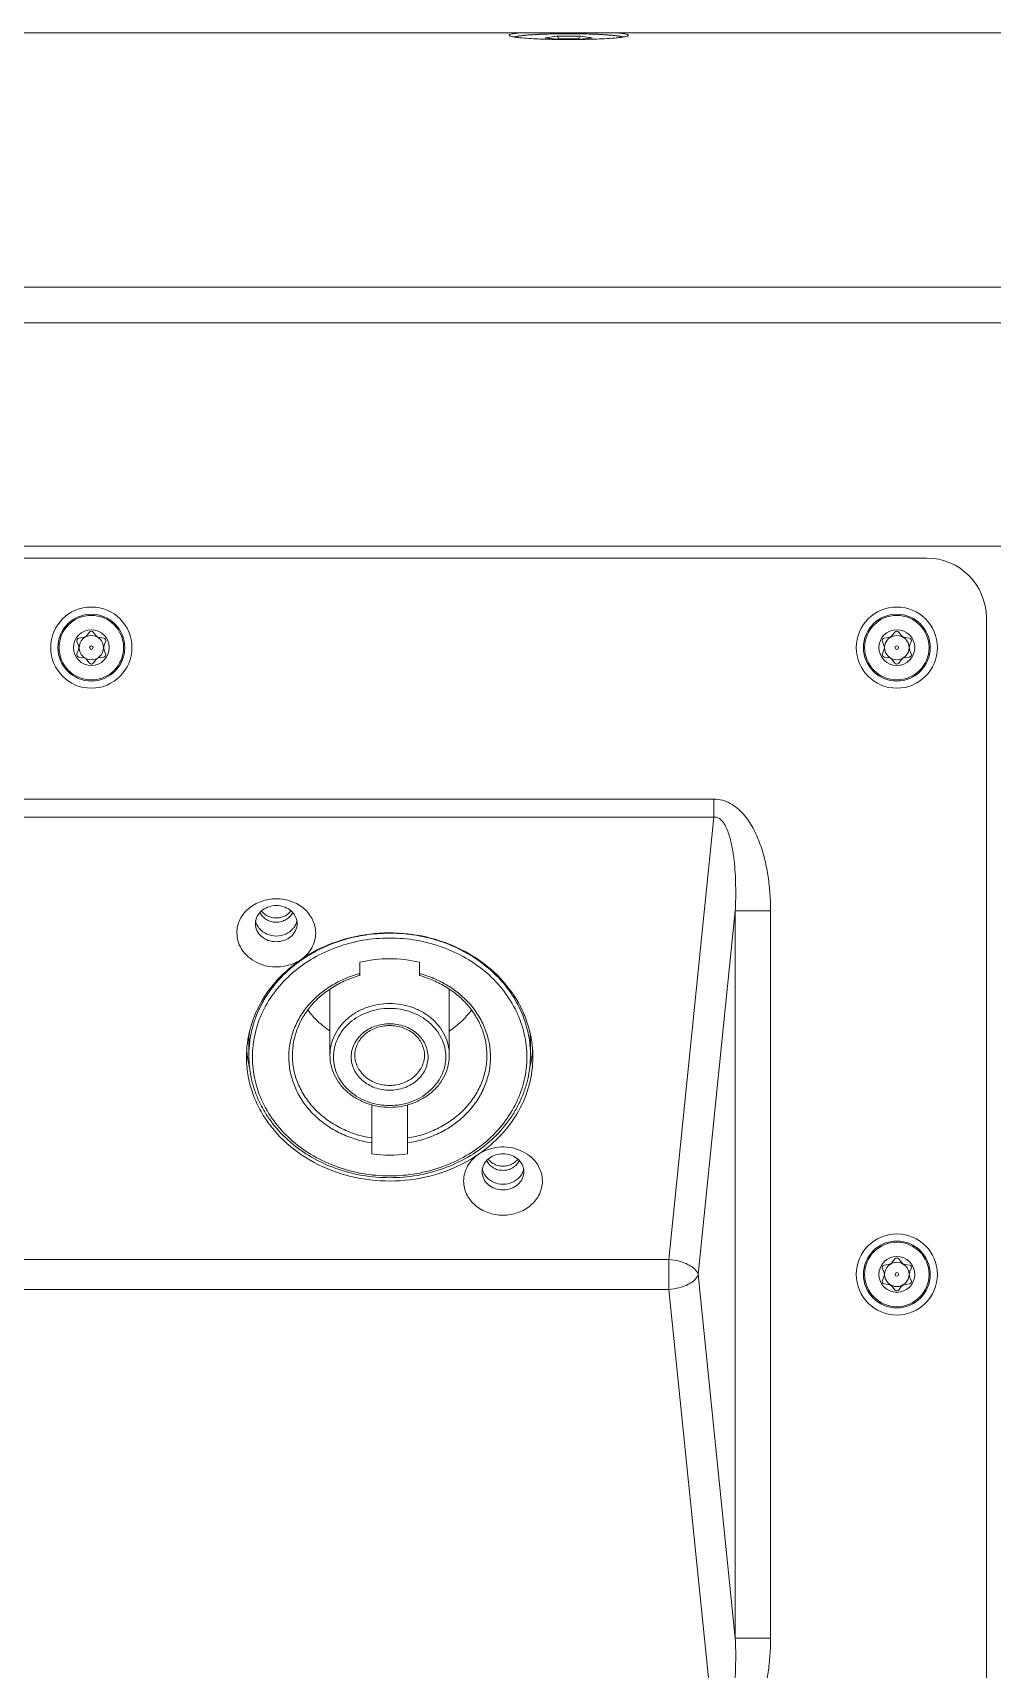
# Model space of a CAD drawing. Header units: millimetres. Extents: x 0 to 2524, y 0 to 1785.
# Drawn here: x 1980.3 to 2060.7, y 1277.9 to 1415 of the extents above; entities that cross this region are included whole.
import ezdxf

# ---------------------------------------------------------------- set-up
doc = ezdxf.new("R2010")
doc.units = ezdxf.units.MM
doc.header["$LTSCALE"] = 0.1
doc.layers.get('0').update_dxf_attribs({"lineweight": 13})

msp = doc.modelspace()

# ---------------------------------------------------------------- linework, layer by layer
for p, q in [((2305.47, 1414.97), (1664.87, 1414.97)), ((2023.21, 1414.55), (2024.19, 1414.67)), ((2023.24, 1414.55), (2023.21, 1414.55)), ((2024.19, 1414.43), (2023.21, 1414.55)), ((2024.2, 1414.43), (2023.24, 1414.55)), ((2024.19, 1414.67), (2026.15, 1414.67)), ((2027.1, 1414.55), (2026.14, 1414.43)), ((2026.15, 1414.67), (2027.13, 1414.55)), ((2027.13, 1414.55), (2026.15, 1414.43)), ((2027.1, 1414.55), (2027.13, 1414.55)), ((2024.3, 1414.46), (2026.03, 1414.46)), ((1645.17, 1393.67), (2325.17, 1393.67)), ((1656.67, 1390.67), (2313.67, 1390.67)), ((1699.17, 1371.97), (2271.17, 1371.97)), ((2055.17, 1370.97), (1915.17, 1370.97)), ((2060.17, 1255.97), (2060.17, 1365.97)), ((1984.09, 1363.65), (1983.96, 1363.98)), ((1984.12, 1364.25), (1984.47, 1364.31)), ((1984.79, 1364.49), (1985.01, 1364.77)), ((1985.33, 1364.77), (1985.54, 1364.49)), ((1985.87, 1364.31), (1986.22, 1364.25)), ((1986.37, 1363.98), (1986.24, 1363.65)), ((2051.59, 1363.65), (2051.46, 1363.98)), ((2051.62, 1364.25), (2051.97, 1364.31)), ((2052.29, 1364.49), (2052.51, 1364.77)), ((2052.83, 1364.77), (2053.04, 1364.49)), ((2053.37, 1364.31), (2053.72, 1364.25)), ((2053.87, 1363.98), (2053.74, 1363.65)), ((1983.96, 1362.95), (1984.09, 1363.28)), ((1984.47, 1362.63), (1984.12, 1362.68)), ((1985.01, 1362.17), (1984.79, 1362.45)), ((1985.54, 1362.45), (1985.33, 1362.17)), ((1986.22, 1362.68), (1985.87, 1362.63)), ((1986.24, 1363.28), (1986.37, 1362.95)), ((2051.46, 1362.95), (2051.59, 1363.28)), ((2051.97, 1362.63), (2051.62, 1362.68)), ((2052.51, 1362.17), (2052.29, 1362.45)), ((2053.04, 1362.45), (2052.83, 1362.17)), ((2053.72, 1362.68), (2053.37, 1362.63)), ((2053.74, 1363.28), (2053.87, 1362.95)), ((1932.99, 1350.77), (2037.34, 1350.77)), ((2037.34, 1350.77), (2037.34, 1349.27)), ((1932.99, 1349.27), (2037.34, 1349.27)), ((2033.57, 1312.22), (2037.34, 1349.27)), ((2036.03, 1310.97), (2039.13, 1341.43)), ((2039.13, 1341.43), (2039.13, 1280.51)), ((2042.09, 1341.43), (2039.13, 1341.43)), ((2042.09, 1341.43), (2042.09, 1280.51)), ((2007.67, 1336.01), (2007.67, 1337.12)), ((2012.67, 1336.01), (2012.67, 1337.12)), ((2005.17, 1329.33), (2005.17, 1334.85)), ((2015.17, 1329.33), (2015.17, 1334.85)), ((1998.37, 1329.33), (1998.37, 1330.43)), ((2021.97, 1329.33), (2021.97, 1330.43)), ((2008.67, 1321.06), (2008.67, 1325.17)), ((2011.67, 1321.06), (2011.67, 1325.17)), ((1936.77, 1312.22), (2033.57, 1312.22)), ((2033.57, 1309.72), (2033.57, 1312.22)), ((2051.62, 1311.75), (2051.97, 1311.81)), ((2052.29, 1311.99), (2052.51, 1312.27)), ((2052.83, 1312.27), (2053.04, 1311.99)), ((2053.37, 1311.81), (2053.72, 1311.75)), ((2039.13, 1280.51), (2036.03, 1310.97)), ((2051.59, 1311.15), (2051.46, 1311.48)), ((2051.46, 1310.45), (2051.59, 1310.78)), ((2053.87, 1311.48), (2053.74, 1311.15)), ((2053.74, 1310.78), (2053.87, 1310.45)), ((1936.77, 1309.72), (2033.57, 1309.72)), ((2037.34, 1272.66), (2033.57, 1309.72)), ((2051.97, 1310.13), (2051.62, 1310.18)), ((2052.51, 1309.67), (2052.29, 1309.95)), ((2053.04, 1309.95), (2052.83, 1309.67)), ((2053.72, 1310.18), (2053.37, 1310.13)), ((2042.09, 1280.51), (2039.13, 1280.51))]:
    msp.add_line(p, q)
for centre, radius in [((1985.17, 1363.47), 3.4), ((2052.67, 1363.47), 3.4), ((1985.17, 1363.47), 2.8), ((1985.17, 1363.47), 2.7), ((2052.67, 1363.47), 2.8), ((2052.67, 1363.47), 2.7), ((1985.17, 1363.47), 1.5), ((1985.17, 1363.47), 1.02), ((2052.67, 1363.47), 1.5), ((2052.67, 1363.47), 1.02), ((1985.17, 1363.47), 0.15), ((2052.67, 1363.47), 0.15), ((2052.67, 1310.97), 3.4), ((2052.67, 1310.97), 2.8), ((2052.67, 1310.97), 2.7), ((2052.67, 1310.97), 1.5), ((2052.67, 1310.97), 1.02), ((2052.67, 1310.97), 0.15)]:
    msp.add_circle(centre, radius)
for centre, radius, start, end in [((2025.17, 1350.4), 64.48, 89.9979, 90.625), ((2025.17, 1350.31), 64.57, 89.9997, 90.6075), ((2025.17, 1350.03), 64.85, 89.3823, 90.0003), ((2025.17, 1350.66), 64.22, 89.3908, 90.0019), ((2024.94, 1472.06), 57.65, 268.281, 268.6683), ((2025.09, 1478.27), 63.87, 268.6705, 269.1974), ((2025.16, 1483.63), 69.23, 269.1945, 270.0033), ((2025.17, 1484.15), 69.75, 270.0008, 270.8036), ((2025.25, 1478.21), 63.81, 270.8009, 271.3359), ((2025.4, 1471.85), 57.45, 271.3386, 271.7185), ((2055.17, 1365.97), 5, 0, 90), ((1984.15, 1364.06), 0.2, 98.262, 201.738), ((1984.4, 1364.8), 0.5, 278.262, 321.738), ((1985.17, 1364.64), 0.2, 38.262, 141.738), ((1985.94, 1364.8), 0.5, 218.262, 261.738), ((1986.19, 1364.06), 0.2, 338.262, 81.738), ((2051.65, 1364.06), 0.2, 98.262, 201.738), ((2051.9, 1364.8), 0.5, 278.262, 321.738), ((2052.67, 1364.64), 0.2, 38.262, 141.738), ((2053.44, 1364.8), 0.5, 218.262, 261.738), ((2053.69, 1364.06), 0.2, 338.262, 81.738), ((1984.15, 1362.88), 0.2, 158.262, 261.738), ((1983.63, 1363.47), 0.5, 338.262, 21.738), ((1984.4, 1362.14), 0.5, 38.262, 81.738), ((1985.94, 1362.14), 0.5, 98.262, 141.738), ((1986.71, 1363.47), 0.5, 158.262, 201.738), ((1986.19, 1362.88), 0.2, 278.262, 21.738), ((2051.65, 1362.88), 0.2, 158.262, 261.738), ((2051.13, 1363.47), 0.5, 338.262, 21.738), ((2051.9, 1362.14), 0.5, 38.262, 81.738), ((2053.44, 1362.14), 0.5, 98.262, 141.738), ((2054.21, 1363.47), 0.5, 158.262, 201.738), ((2053.69, 1362.88), 0.2, 278.262, 21.738), ((1985.17, 1362.29), 0.2, 218.262, 321.738), ((2052.67, 1362.29), 0.2, 218.262, 321.738), ((2000.24, 1340.35), 1.32, 169.4604, 179.9561), ((2000.27, 1340.83), 1.36, 190.536, 200.1759), ((2001.06, 1340.83), 1.36, 339.8241, 349.4644), ((2001.1, 1340.35), 1.32, 0.0439, 10.54), ((2010.11, 1326.3), 13.25, 101.4515, 107.186), ((2010.15, 1326.1), 13.45, 97.6475, 101.4489), ((2010.17, 1325.95), 13.6, 89.138, 97.6392), ((2010.17, 1325.95), 13.6, 85.1241, 89.1419), ((2010.18, 1326.05), 13.51, 80.0076, 85.1281), ((2010.21, 1326.22), 13.33, 76.6035, 80.0088), ((2010.03, 1326.57), 12.96, 107.201, 109.9721), ((2009.43, 1327.73), 11.66, 124.6302, 124.945), ((2010.17, 1326.49), 10.92, 76.7672, 103.2328), ((2010.1, 1327.1), 9.39, 105.0149, 105.34), ((2010.23, 1327.1), 9.39, 74.66, 74.9851), ((2007.24, 1330.43), 8.87, 174.3788, 179.9933), ((2013.1, 1330.43), 8.87, 0.0079, 6.1408), ((2007.23, 1330.44), 9.06, 183.7109, 187.0995), ((2013.12, 1329.18), 9.05, 1.1093, 8.0456), ((2013.11, 1330.44), 9.06, 352.9008, 356.0466), ((2007.26, 1330.44), 9.09, 187.098, 187.889), ((2007.31, 1330.45), 9.14, 187.8956, 194.4445), ((2013.03, 1330.45), 9.14, 345.5551, 352.1044), ((2013.08, 1330.44), 9.09, 352.111, 352.902), ((2013.22, 1329.18), 8.95, 0.0003, 1.0979), ((2010.17, 1331.91), 10.95, 262.1281, 277.8719), ((2019.24, 1319.56), 1.32, 169.4604, 179.9561), ((2019.27, 1320.05), 1.36, 190.536, 200.1759), ((2020.06, 1320.05), 1.36, 339.8241, 349.4644), ((2020.1, 1319.56), 1.32, 0.0439, 10.54), ((2051.65, 1311.56), 0.2, 98.262, 201.738), ((2051.9, 1312.3), 0.5, 278.262, 321.738), ((2052.67, 1312.14), 0.2, 38.262, 141.738), ((2053.44, 1312.3), 0.5, 218.262, 261.738), ((2053.69, 1311.56), 0.2, 338.262, 81.738), ((2051.65, 1310.38), 0.2, 158.262, 261.738), ((2051.13, 1310.97), 0.5, 338.262, 21.738), ((2054.21, 1310.97), 0.5, 158.262, 201.738), ((2053.69, 1310.38), 0.2, 278.262, 21.738), ((2051.9, 1309.64), 0.5, 38.262, 81.738), ((2052.67, 1309.79), 0.2, 218.262, 321.738), ((2053.44, 1309.64), 0.5, 98.262, 141.738)]:
    msp.add_arc(centre, radius, start, end)
for points, knots in [([(2020.18, 1414.73), (2020.18, 1414.73), (2020.17, 1414.74), (2020.17, 1414.77), (2020.2, 1414.8), (2020.29, 1414.84), (2020.38, 1414.86), (2020.44, 1414.87)], [0, 0, 0, 0, 0.063294, 0.116489, 0.226774, 0.406326, 1, 1, 1, 1]), ([(2021.09, 1414.55), (2020.97, 1414.56), (2020.76, 1414.58), (2020.49, 1414.63), (2020.3, 1414.67), (2020.21, 1414.7), (2020.18, 1414.73)], [0, 0, 0, 0, 0.384085, 0.681115, 0.886306, 1, 1, 1, 1]), ([(2020.44, 1414.87), (2020.49, 1414.88), (2020.74, 1414.92), (2020.99, 1414.95), (2021.19, 1414.97)], [0, 0, 0, 0, 0.195574, 1, 1, 1, 1]), ([(2020.61, 1414.62), (2020.65, 1414.63), (2020.72, 1414.65), (2020.85, 1414.67), (2021, 1414.7), (2021.24, 1414.73), (2021.58, 1414.76), (2022.05, 1414.8), (2022.58, 1414.83), (2023.39, 1414.86), (2024.03, 1414.87), (2024.46, 1414.88)], [0, 0, 0, 0, 0.029364, 0.062858, 0.101256, 0.144817, 0.247377, 0.369396, 0.508685, 0.662431, 1, 1, 1, 1]), ([(2024.48, 1414.88), (2024.25, 1414.87), (2023.8, 1414.87), (2023.14, 1414.85), (2022.53, 1414.82), (2021.99, 1414.79), (2021.58, 1414.76), (2021.29, 1414.73), (2021.12, 1414.71), (2020.96, 1414.69), (2020.83, 1414.66), (2020.73, 1414.64), (2020.67, 1414.62), (2020.64, 1414.61)], [0, 0, 0, 0, 0.180345, 0.352112, 0.511189, 0.65378, 0.776497, 0.829482, 0.876467, 0.917188, 0.951434, 0.979057, 1, 1, 1, 1]), ([(2023.21, 1414.43), (2023.01, 1414.43), (2022.3, 1414.46), (2021.59, 1414.5), (2021.09, 1414.55)], [0, 0, 0, 0, 0.289041, 1, 1, 1, 1]), ([(2024.3, 1414.46), (2024.3, 1414.49), (2024.3, 1414.54), (2024.27, 1414.6), (2024.25, 1414.64), (2024.23, 1414.66), (2024.21, 1414.67), (2024.19, 1414.67), (2024.19, 1414.67)], [0, 0, 0, 0, 0.319331, 0.599898, 0.718823, 0.823433, 0.915983, 1, 1, 1, 1]), ([(2029.7, 1414.61), (2029.67, 1414.62), (2029.61, 1414.64), (2029.51, 1414.66), (2029.38, 1414.69), (2029.22, 1414.71), (2029.04, 1414.73), (2028.76, 1414.76), (2028.35, 1414.79), (2027.8, 1414.82), (2027.2, 1414.85), (2026.54, 1414.87), (2026.09, 1414.87), (2025.85, 1414.88)], [0, 0, 0, 0, 0.020943, 0.048565, 0.082811, 0.123532, 0.170516, 0.223501, 0.346218, 0.488809, 0.647887, 0.819655, 1, 1, 1, 1]), ([(2025.87, 1414.88), (2026.3, 1414.87), (2026.94, 1414.86), (2027.75, 1414.83), (2028.29, 1414.8), (2028.76, 1414.76), (2029.1, 1414.73), (2029.34, 1414.7), (2029.48, 1414.67), (2029.61, 1414.65), (2029.69, 1414.63), (2029.73, 1414.62)], [0, 0, 0, 0, 0.337633, 0.491419, 0.630731, 0.752755, 0.855296, 0.898835, 0.937203, 0.970664, 1, 1, 1, 1]), ([(2026.03, 1414.46), (2026.03, 1414.49), (2026.04, 1414.54), (2026.06, 1414.6), (2026.09, 1414.64), (2026.11, 1414.66), (2026.13, 1414.67), (2026.14, 1414.67), (2026.15, 1414.67)], [0, 0, 0, 0, 0.319331, 0.599898, 0.718823, 0.823433, 0.915983, 1, 1, 1, 1]), ([(2029.25, 1414.55), (2029.1, 1414.53), (2028.39, 1414.47), (2027.68, 1414.44), (2027.12, 1414.43)], [0, 0, 0, 0, 0.206248, 1, 1, 1, 1]), ([(2029.15, 1414.97), (2029.29, 1414.95), (2029.54, 1414.93), (2029.85, 1414.88), (2030.05, 1414.84), (2030.14, 1414.79), (2030.17, 1414.77), (2030.17, 1414.76)], [0, 0, 0, 0, 0.407622, 0.713357, 0.909063, 0.966153, 1, 1, 1, 1]), ([(2030.16, 1414.73), (2030.13, 1414.7), (2030.03, 1414.67), (2029.85, 1414.63), (2029.57, 1414.58), (2029.36, 1414.56), (2029.25, 1414.55)], [0, 0, 0, 0, 0.113754, 0.318953, 0.615955, 1, 1, 1, 1]), ([(2037.34, 1350.77), (2037.58, 1350.77), (2038.06, 1350.71), (2038.72, 1350.44), (2039.31, 1350.03), (2039.99, 1349.36), (2040.66, 1348.36), (2041.23, 1347.05), (2041.64, 1345.68), (2041.9, 1344.27), (2042.06, 1342.85), (2042.09, 1341.9), (2042.09, 1341.43)], [0, 0, 0, 0, 0.062462, 0.124949, 0.187472, 0.250005, 0.374886, 0.499865, 0.624882, 0.749915, 0.874955, 1, 1, 1, 1]), ([(2037.34, 1349.27), (2037.43, 1349.28), (2037.62, 1349.26), (2037.86, 1349.12), (2038.05, 1348.93), (2038.26, 1348.63), (2038.46, 1348.23), (2038.64, 1347.73), (2038.77, 1347.22), (2038.88, 1346.7), (2038.97, 1346.18), (2039.06, 1345.48), (2039.13, 1344.6), (2039.17, 1343.54), (2039.17, 1342.48), (2039.15, 1341.78), (2039.13, 1341.43)], [0, 0, 0, 0, 0.032185, 0.064254, 0.096058, 0.127677, 0.190471, 0.253043, 0.315486, 0.377849, 0.44016, 0.502435, 0.626898, 0.751298, 0.875662, 1, 1, 1, 1]), ([(1997.37, 1339.58), (1997.37, 1339.76), (1997.41, 1340.14), (1997.6, 1340.68), (1997.91, 1341.18), (1998.47, 1341.77), (1999.4, 1342.29), (2000.67, 1342.51), (2001.94, 1342.29), (2002.87, 1341.77), (2003.42, 1341.18), (2003.73, 1340.68), (2003.92, 1340.14), (2003.97, 1339.76), (2003.97, 1339.58)], [0, 0, 0, 0, 0.058122, 0.11703, 0.177187, 0.239019, 0.367201, 0.5, 0.632799, 0.760982, 0.822813, 0.882971, 0.941878, 1, 1, 1, 1]), ([(1998.94, 1340.59), (1998.97, 1340.77), (1999.12, 1341.12), (1999.52, 1341.54), (2000.06, 1341.8), (2000.67, 1341.9), (2001.28, 1341.8), (2001.82, 1341.54), (2002.22, 1341.12), (2002.36, 1340.77), (2002.4, 1340.59)], [0, 0, 0, 0, 0.117045, 0.239435, 0.367825, 0.5, 0.632175, 0.760565, 0.882955, 1, 1, 1, 1]), ([(2002.03, 1341.29), (2001.98, 1341.17), (2001.83, 1340.94), (2001.5, 1340.68), (2001.11, 1340.51), (2000.67, 1340.45), (2000.23, 1340.51), (1999.83, 1340.68), (1999.51, 1340.94), (1999.36, 1341.17), (1999.31, 1341.29)], [0, 0, 0, 0, 0.117974, 0.241141, 0.36914, 0.5, 0.63086, 0.758859, 0.882026, 1, 1, 1, 1]), ([(1999.44, 1341.41), (1999.51, 1341.32), (1999.67, 1341.15), (1999.96, 1340.96), (2000.31, 1340.85), (2000.67, 1340.81), (2001.03, 1340.85), (2001.37, 1340.96), (2001.67, 1341.15), (2001.83, 1341.32), (2001.9, 1341.41)], [0, 0, 0, 0, 0.119517, 0.243327, 0.370673, 0.499995, 0.629315, 0.756663, 0.880477, 1, 1, 1, 1]), ([(2002.72, 1337.33), (2002.48, 1337.17), (2001.93, 1336.9), (2001.03, 1336.7), (2000.11, 1336.72), (1999.23, 1336.96), (1998.45, 1337.41), (1997.85, 1338.02), (1997.46, 1338.76), (1997.37, 1339.31), (1997.37, 1339.58)], [0, 0, 0, 0, 0.127505, 0.258216, 0.389927, 0.52011, 0.646633, 0.768353, 0.885553, 1, 1, 1, 1]), ([(2021.67, 1329.18), (2021.67, 1329.83), (2021.52, 1331.15), (2020.85, 1333.04), (2019.77, 1334.77), (2018.33, 1336.29), (2016.58, 1337.53), (2014.58, 1338.45), (2012.42, 1339.02), (2010.17, 1339.21), (2007.92, 1339.02), (2005.76, 1338.45), (2003.76, 1337.53), (2002.01, 1336.29), (2000.56, 1334.77), (1999.48, 1333.04), (1998.82, 1331.15), (1998.67, 1329.83), (1998.67, 1329.18)], [0, 0, 0, 0, 0.058032, 0.116776, 0.176822, 0.238524, 0.301971, 0.366987, 0.433179, 0.5, 0.566821, 0.633013, 0.698029, 0.761476, 0.823178, 0.883224, 0.941968, 1, 1, 1, 1]), ([(2002.42, 1340.35), (2002.42, 1340.15), (2002.32, 1339.74), (2001.92, 1339.24), (2001.34, 1338.91), (2000.67, 1338.8), (1999.99, 1338.91), (1999.41, 1339.24), (1999.01, 1339.74), (1998.92, 1340.15), (1998.92, 1340.35)], [0, 0, 0, 0, 0.116623, 0.238299, 0.366837, 0.5, 0.633163, 0.761701, 0.883377, 1, 1, 1, 1]), ([(1999, 1340.37), (1999.02, 1340.33), (1999.08, 1340.17), (1999.17, 1340.03), (1999.25, 1339.93)], [0, 0, 0, 0, 0.247009, 1, 1, 1, 1]), ([(1999.25, 1339.93), (1999.42, 1339.74), (1999.86, 1339.42), (2000.67, 1339.26), (2001.47, 1339.42), (2001.92, 1339.74), (2002.08, 1339.93)], [0, 0, 0, 0, 0.243896, 0.5, 0.756104, 1, 1, 1, 1]), ([(2002.08, 1339.93), (2002.11, 1339.97), (2002.21, 1340.1), (2002.29, 1340.25), (2002.34, 1340.37)], [0, 0, 0, 0, 0.254253, 1, 1, 1, 1]), ([(2022.08, 1330.45), (2022.01, 1330.9), (2021.81, 1331.81), (2021.14, 1333.57), (2019.79, 1335.6), (2017.51, 1337.55), (2014.75, 1338.92), (2011.67, 1339.62), (2008.49, 1339.6), (2005.43, 1338.86), (2003.56, 1337.91), (2002.72, 1337.33)], [0, 0, 0, 0, 0.057219, 0.11501, 0.233048, 0.355589, 0.482481, 0.612447, 0.743481, 0.873311, 1, 1, 1, 1]), ([(2003.97, 1339.58), (2003.97, 1339.36), (2003.91, 1338.93), (2003.66, 1338.31), (2003.26, 1337.77), (2002.91, 1337.46), (2002.72, 1337.33)], [0, 0, 0, 0, 0.241688, 0.487237, 0.739599, 1, 1, 1, 1]), ([(2021.97, 1329.33), (2021.97, 1329.89), (2021.86, 1331), (2021.39, 1332.63), (2020.63, 1334.16), (2019.58, 1335.57), (2018.29, 1336.81), (2017.04, 1337.67), (2015.96, 1338.25), (2014.81, 1338.76), (2013.91, 1339.04), (2013.3, 1339.19)], [0, 0, 0, 0, 0.117632, 0.236269, 0.3568, 0.479867, 0.605823, 0.734701, 0.800211, 0.866329, 1, 1, 1, 1]), ([(2005.6, 1338.76), (2005.11, 1338.58), (2004.14, 1338.16), (2003.24, 1337.62), (2002.81, 1337.32)], [0, 0, 0, 0, 0.504034, 1, 1, 1, 1]), ([(2002.72, 1337.33), (2002.03, 1336.86), (2000.76, 1335.77), (1999.29, 1333.78), (1998.38, 1331.54), (1998.17, 1329.96), (1998.17, 1329.18)], [0, 0, 0, 0, 0.260558, 0.512867, 0.75836, 1, 1, 1, 1]), ([(2002.76, 1337.29), (2002.42, 1337.05), (2001.77, 1336.54), (2000.9, 1335.69), (2000.14, 1334.76), (1999.5, 1333.76), (1999, 1332.7), (1998.64, 1331.6), (1998.42, 1330.47), (1998.37, 1329.71), (1998.37, 1329.33)], [0, 0, 0, 0, 0.131205, 0.260338, 0.387422, 0.512587, 0.636065, 0.758171, 0.879348, 1, 1, 1, 1]), ([(2008.67, 1321.98), (2008.21, 1322.05), (2007.31, 1322.26), (2006.03, 1322.76), (2004.87, 1323.44), (2003.84, 1324.28), (2002.99, 1325.25), (2002.34, 1326.34), (2001.91, 1327.5), (2001.7, 1328.71), (2001.72, 1329.93), (2001.98, 1331.14), (2002.47, 1332.29), (2003.17, 1333.35), (2004.06, 1334.29), (2004.94, 1334.96), (2005.71, 1335.41), (2006.53, 1335.81), (2007.17, 1336.04), (2007.62, 1336.16)], [0, 0, 0, 0, 0.067165, 0.133428, 0.198459, 0.262052, 0.324146, 0.384848, 0.444428, 0.503297, 0.561959, 0.620948, 0.680751, 0.741752, 0.804183, 0.868114, 0.900639, 0.933497, 1, 1, 1, 1]), ([(2007.67, 1336.01), (2007.26, 1335.9), (2006.47, 1335.62), (2005.38, 1335.04), (2004.39, 1334.33), (2003.56, 1333.49), (2002.88, 1332.54), (2002.39, 1331.52), (2002.09, 1330.44), (2002.02, 1329.7), (2002.02, 1329.33)], [0, 0, 0, 0, 0.134299, 0.266215, 0.395275, 0.521239, 0.64417, 0.764447, 0.882751, 1, 1, 1, 1]), ([(2012.72, 1336.16), (2013.16, 1336.04), (2013.81, 1335.81), (2014.63, 1335.41), (2015.4, 1334.96), (2016.27, 1334.29), (2017.17, 1333.35), (2017.86, 1332.29), (2018.35, 1331.14), (2018.61, 1329.93), (2018.64, 1328.71), (2018.43, 1327.5), (2017.99, 1326.34), (2017.34, 1325.25), (2016.49, 1324.28), (2015.47, 1323.44), (2014.3, 1322.76), (2013.03, 1322.26), (2012.13, 1322.05), (2011.67, 1321.98)], [0, 0, 0, 0, 0.066504, 0.099361, 0.131886, 0.195817, 0.258248, 0.319249, 0.379052, 0.438041, 0.496703, 0.555572, 0.615152, 0.675854, 0.737948, 0.801541, 0.866572, 0.932835, 1, 1, 1, 1]), ([(2018.32, 1329.33), (2018.32, 1329.7), (2018.25, 1330.44), (2017.95, 1331.52), (2017.45, 1332.54), (2016.78, 1333.49), (2015.94, 1334.33), (2014.96, 1335.04), (2013.86, 1335.62), (2013.07, 1335.9), (2012.67, 1336.01)], [0, 0, 0, 0, 0.117249, 0.235553, 0.35583, 0.478761, 0.604725, 0.733785, 0.865701, 1, 1, 1, 1]), ([(2015.17, 1329.33), (2015.17, 1329.62), (2015.1, 1330.19), (2014.81, 1331.01), (2014.34, 1331.76), (2013.72, 1332.42), (2012.95, 1332.96), (2011.79, 1333.5), (2010.17, 1333.77), (2008.55, 1333.5), (2007.38, 1332.96), (2006.62, 1332.42), (2005.99, 1331.76), (2005.52, 1331.01), (2005.23, 1330.19), (2005.17, 1329.62), (2005.17, 1329.33)], [0, 0, 0, 0, 0.058089, 0.116891, 0.176996, 0.238759, 0.302267, 0.367347, 0.5, 0.632653, 0.697733, 0.761241, 0.823004, 0.883109, 0.941911, 1, 1, 1, 1]), ([(2003.32, 1333.11), (2003.57, 1332.77), (2004.14, 1332.13), (2004.81, 1331.6), (2005.16, 1331.36)], [0, 0, 0, 0, 0.49396, 1, 1, 1, 1]), ([(2014.87, 1329.18), (2014.87, 1329.45), (2014.81, 1329.99), (2014.53, 1330.76), (2014.09, 1331.47), (2013.5, 1332.09), (2012.79, 1332.59), (2011.69, 1333.1), (2010.17, 1333.36), (2008.64, 1333.1), (2007.55, 1332.59), (2006.83, 1332.09), (2006.24, 1331.47), (2005.8, 1330.76), (2005.53, 1329.99), (2005.47, 1329.45), (2005.47, 1329.18)], [0, 0, 0, 0, 0.058089, 0.116891, 0.176996, 0.238759, 0.302267, 0.367347, 0.5, 0.632653, 0.697733, 0.761241, 0.823004, 0.883109, 0.941911, 1, 1, 1, 1]), ([(2015.18, 1331.36), (2015.53, 1331.6), (2016.2, 1332.13), (2016.77, 1332.77), (2017.02, 1333.1)], [0, 0, 0, 0, 0.506024, 1, 1, 1, 1]), ([(2006.95, 1329.18), (2006.95, 1329.37), (2006.99, 1329.73), (2007.18, 1330.26), (2007.48, 1330.75), (2007.89, 1331.17), (2008.38, 1331.52), (2009.12, 1331.86), (2010.17, 1332.04), (2011.21, 1331.86), (2011.96, 1331.52), (2012.45, 1331.17), (2012.86, 1330.75), (2013.16, 1330.26), (2013.34, 1329.73), (2013.39, 1329.37), (2013.39, 1329.18)], [0, 0, 0, 0, 0.058085, 0.116892, 0.176995, 0.238758, 0.302267, 0.367347, 0.5, 0.632653, 0.697733, 0.761242, 0.823005, 0.883108, 0.941915, 1, 1, 1, 1]), ([(2013.09, 1329.33), (2013.09, 1329.49), (2013.05, 1329.82), (2012.88, 1330.29), (2012.61, 1330.72), (2012.25, 1331.1), (2011.8, 1331.41), (2011.12, 1331.72), (2010.17, 1331.88), (2009.22, 1331.72), (2008.53, 1331.41), (2008.09, 1331.1), (2007.73, 1330.72), (2007.46, 1330.29), (2007.29, 1329.82), (2007.25, 1329.49), (2007.25, 1329.33)], [0, 0, 0, 0, 0.056894, 0.114741, 0.174266, 0.235904, 0.299715, 0.365445, 0.499998, 0.634551, 0.700282, 0.764093, 0.825732, 0.885259, 0.943106, 1, 1, 1, 1]), ([(1998.17, 1329.18), (1998.17, 1328.7), (1998.25, 1327.72), (1998.6, 1326.29), (1999.18, 1324.92), (2000.25, 1323.19), (2002.1, 1321.3), (2004.92, 1319.69), (2008.12, 1318.81), (2011.48, 1318.72), (2014.74, 1319.43), (2016.72, 1320.42), (2017.62, 1321.03)], [0, 0, 0, 0, 0.057173, 0.114748, 0.172992, 0.232205, 0.35384, 0.480272, 0.610364, 0.741989, 0.872611, 1, 1, 1, 1]), ([(2021.97, 1329.33), (2021.97, 1329), (2021.93, 1328.32), (2021.76, 1327.32), (2021.47, 1326.34), (2021.08, 1325.39), (2020.58, 1324.47), (2019.78, 1323.31), (2018.54, 1322), (2016.73, 1320.73), (2014.69, 1319.78), (2012.47, 1319.2), (2010.17, 1319.01), (2007.87, 1319.2), (2005.65, 1319.78), (2003.6, 1320.73), (2001.8, 1322), (2000.56, 1323.31), (1999.75, 1324.47), (1999.25, 1325.39), (1998.86, 1326.34), (1998.58, 1327.32), (1998.41, 1328.32), (1998.37, 1329), (1998.37, 1329.33)], [0, 0, 0, 0, 0.029134, 0.058364, 0.087754, 0.117386, 0.147323, 0.177615, 0.239315, 0.30266, 0.367493, 0.433447, 0.5, 0.566554, 0.632507, 0.697341, 0.760686, 0.822385, 0.852677, 0.882615, 0.912247, 0.941636, 0.970866, 1, 1, 1, 1]), ([(1998.67, 1329.18), (1998.67, 1328.53), (1998.82, 1327.21), (1999.48, 1325.33), (2000.56, 1323.59), (2002.01, 1322.08), (2003.76, 1320.84), (2005.76, 1319.92), (2007.92, 1319.35), (2010.17, 1319.16), (2012.42, 1319.35), (2014.58, 1319.92), (2016.58, 1320.84), (2018.33, 1322.08), (2019.77, 1323.59), (2020.85, 1325.33), (2021.52, 1327.21), (2021.67, 1328.53), (2021.67, 1329.18)], [0, 0, 0, 0, 0.058032, 0.116776, 0.176822, 0.238524, 0.301971, 0.366987, 0.433179, 0.5, 0.566821, 0.633013, 0.698029, 0.761476, 0.823178, 0.883224, 0.941968, 1, 1, 1, 1]), ([(2002.02, 1329.33), (2002.02, 1328.93), (2002.1, 1328.1), (2002.47, 1326.91), (2003.07, 1325.8), (2003.88, 1324.79), (2004.87, 1323.92), (2005.83, 1323.33), (2006.66, 1322.95), (2007.53, 1322.63), (2008.21, 1322.47), (2008.67, 1322.4)], [0, 0, 0, 0, 0.117091, 0.235316, 0.355645, 0.478756, 0.604964, 0.734209, 0.7999, 0.866182, 1, 1, 1, 1]), ([(2015.17, 1329.33), (2015.17, 1329.05), (2015.1, 1328.47), (2014.81, 1327.63), (2014.34, 1326.87), (2013.71, 1326.21), (2012.95, 1325.67), (2011.79, 1325.13), (2010.17, 1324.85), (2008.55, 1325.13), (2007.39, 1325.67), (2006.63, 1326.21), (2006, 1326.87), (2005.53, 1327.63), (2005.23, 1328.47), (2005.17, 1329.05), (2005.17, 1329.33)], [0, 0, 0, 0, 0.058712, 0.118021, 0.178432, 0.240266, 0.303619, 0.368357, 0.500001, 0.631645, 0.696383, 0.759736, 0.821569, 0.88198, 0.941289, 1, 1, 1, 1]), ([(2005.47, 1329.18), (2005.47, 1328.92), (2005.53, 1328.38), (2005.8, 1327.61), (2006.24, 1326.9), (2006.83, 1326.28), (2007.55, 1325.77), (2008.64, 1325.27), (2010.17, 1325.01), (2011.69, 1325.27), (2012.79, 1325.77), (2013.5, 1326.28), (2014.09, 1326.9), (2014.53, 1327.61), (2014.81, 1328.38), (2014.87, 1328.92), (2014.87, 1329.18)], [0, 0, 0, 0, 0.058089, 0.116891, 0.176996, 0.238759, 0.302267, 0.367347, 0.5, 0.632653, 0.697733, 0.761241, 0.823004, 0.883109, 0.941911, 1, 1, 1, 1]), ([(2013.39, 1329.18), (2013.39, 1329), (2013.34, 1328.63), (2013.16, 1328.1), (2012.86, 1327.62), (2012.45, 1327.2), (2011.96, 1326.85), (2011.21, 1326.5), (2010.17, 1326.33), (2009.12, 1326.5), (2008.38, 1326.85), (2007.89, 1327.2), (2007.48, 1327.62), (2007.18, 1328.1), (2006.99, 1328.63), (2006.95, 1329), (2006.95, 1329.18)], [0, 0, 0, 0, 0.058085, 0.116892, 0.176995, 0.238758, 0.302267, 0.367347, 0.5, 0.632653, 0.697733, 0.761242, 0.823005, 0.883108, 0.941915, 1, 1, 1, 1]), ([(2013.09, 1329.33), (2013.09, 1329.17), (2013.05, 1328.83), (2012.88, 1328.36), (2012.6, 1327.92), (2012.24, 1327.53), (2011.79, 1327.22), (2011.11, 1326.9), (2010.17, 1326.74), (2009.22, 1326.9), (2008.54, 1327.22), (2008.1, 1327.53), (2007.73, 1327.92), (2007.46, 1328.36), (2007.29, 1328.83), (2007.25, 1329.17), (2007.25, 1329.33)], [0, 0, 0, 0, 0.058086, 0.116893, 0.176996, 0.238759, 0.302267, 0.367347, 0.5, 0.632653, 0.697733, 0.761241, 0.823004, 0.883107, 0.941914, 1, 1, 1, 1]), ([(2018.32, 1329.33), (2018.32, 1328.93), (2018.24, 1328.1), (2017.87, 1326.91), (2017.27, 1325.8), (2016.46, 1324.79), (2015.46, 1323.92), (2014.5, 1323.33), (2013.68, 1322.95), (2012.81, 1322.63), (2012.13, 1322.47), (2011.67, 1322.4)], [0, 0, 0, 0, 0.117091, 0.235316, 0.355645, 0.478756, 0.604964, 0.734209, 0.7999, 0.866182, 1, 1, 1, 1]), ([(2017.62, 1321.03), (2018.31, 1321.51), (2019.58, 1322.6), (2021.05, 1324.59), (2021.96, 1326.82), (2022.17, 1328.4), (2022.17, 1329.18)], [0, 0, 0, 0, 0.260558, 0.512867, 0.75836, 1, 1, 1, 1]), ([(2017.62, 1321.03), (2017.86, 1321.2), (2018.41, 1321.47), (2019.3, 1321.67), (2020.23, 1321.64), (2021.11, 1321.4), (2021.88, 1320.96), (2022.49, 1320.34), (2022.88, 1319.6), (2022.97, 1319.06), (2022.97, 1318.79)], [0, 0, 0, 0, 0.127505, 0.258216, 0.389927, 0.52011, 0.646633, 0.768353, 0.885553, 1, 1, 1, 1]), ([(2016.37, 1318.79), (2016.37, 1319.01), (2016.43, 1319.44), (2016.68, 1320.05), (2017.08, 1320.6), (2017.43, 1320.9), (2017.62, 1321.03)], [0, 0, 0, 0, 0.241688, 0.487237, 0.739599, 1, 1, 1, 1]), ([(2017.94, 1319.81), (2017.97, 1319.98), (2018.12, 1320.34), (2018.52, 1320.75), (2019.06, 1321.02), (2019.67, 1321.11), (2020.28, 1321.02), (2020.82, 1320.75), (2021.22, 1320.34), (2021.36, 1319.98), (2021.4, 1319.81)], [0, 0, 0, 0, 0.117045, 0.239435, 0.367825, 0.5, 0.632175, 0.760565, 0.882955, 1, 1, 1, 1]), ([(2021.03, 1320.51), (2020.98, 1320.39), (2020.83, 1320.16), (2020.5, 1319.89), (2020.11, 1319.72), (2019.67, 1319.67), (2019.23, 1319.72), (2018.83, 1319.89), (2018.51, 1320.16), (2018.36, 1320.39), (2018.31, 1320.51)], [0, 0, 0, 0, 0.117974, 0.241141, 0.36914, 0.5, 0.63086, 0.758859, 0.882026, 1, 1, 1, 1]), ([(2018.44, 1320.62), (2018.51, 1320.53), (2018.67, 1320.36), (2018.96, 1320.18), (2019.31, 1320.06), (2019.67, 1320.02), (2020.03, 1320.06), (2020.37, 1320.18), (2020.67, 1320.36), (2020.83, 1320.53), (2020.9, 1320.62)], [0, 0, 0, 0, 0.119517, 0.243327, 0.370673, 0.499995, 0.629315, 0.756663, 0.880477, 1, 1, 1, 1]), ([(2022.97, 1318.79), (2022.97, 1318.6), (2022.92, 1318.23), (2022.73, 1317.68), (2022.42, 1317.19), (2021.87, 1316.6), (2020.94, 1316.07), (2019.67, 1315.86), (2018.4, 1316.07), (2017.47, 1316.6), (2016.91, 1317.19), (2016.6, 1317.68), (2016.41, 1318.23), (2016.37, 1318.6), (2016.37, 1318.79)], [0, 0, 0, 0, 0.058122, 0.11703, 0.177187, 0.239019, 0.367201, 0.5, 0.632799, 0.760982, 0.822813, 0.882971, 0.941878, 1, 1, 1, 1]), ([(2021.42, 1319.57), (2021.42, 1319.37), (2021.32, 1318.96), (2020.92, 1318.45), (2020.34, 1318.13), (2019.67, 1318.01), (2018.99, 1318.13), (2018.41, 1318.45), (2018.01, 1318.96), (2017.92, 1319.37), (2017.92, 1319.57)], [0, 0, 0, 0, 0.116623, 0.238299, 0.366837, 0.5, 0.633163, 0.761701, 0.883377, 1, 1, 1, 1]), ([(2018, 1319.58), (2018.02, 1319.54), (2018.08, 1319.39), (2018.17, 1319.25), (2018.25, 1319.15)], [0, 0, 0, 0, 0.247009, 1, 1, 1, 1]), ([(2018.25, 1319.15), (2018.42, 1318.95), (2018.86, 1318.63), (2019.67, 1318.47), (2020.47, 1318.63), (2020.92, 1318.95), (2021.08, 1319.15)], [0, 0, 0, 0, 0.243896, 0.5, 0.756104, 1, 1, 1, 1]), ([(2021.08, 1319.15), (2021.11, 1319.18), (2021.21, 1319.31), (2021.29, 1319.46), (2021.34, 1319.58)], [0, 0, 0, 0, 0.254253, 1, 1, 1, 1]), ([(2033.57, 1312.22), (2033.86, 1312.2), (2034.42, 1312.1), (2035.07, 1311.87), (2035.5, 1311.62), (2035.81, 1311.37), (2035.98, 1311.13), (2036.03, 1310.97)], [0, 0, 0, 0, 0.30405, 0.584098, 0.708089, 0.81879, 1, 1, 1, 1]), ([(2036.03, 1310.97), (2035.98, 1310.8), (2035.81, 1310.56), (2035.5, 1310.31), (2035.07, 1310.06), (2034.42, 1309.83), (2033.86, 1309.74), (2033.57, 1309.72)], [0, 0, 0, 0, 0.181235, 0.291942, 0.41593, 0.695965, 1, 1, 1, 1]), ([(2042.09, 1280.51), (2042.09, 1280.03), (2042.06, 1279.08), (2041.9, 1277.66), (2041.64, 1276.26), (2041.23, 1274.89), (2040.66, 1273.58), (2039.99, 1272.58), (2039.31, 1271.91), (2038.72, 1271.5), (2038.06, 1271.23), (2037.58, 1271.16), (2037.34, 1271.16)], [0, 0, 0, 0, 0.125052, 0.250098, 0.375136, 0.500156, 0.62514, 0.750016, 0.812539, 0.875049, 0.937534, 1, 1, 1, 1]), ([(2039.13, 1280.51), (2039.15, 1280.16), (2039.17, 1279.45), (2039.17, 1278.4), (2039.13, 1277.34), (2039.06, 1276.46), (2038.97, 1275.76), (2038.88, 1275.24), (2038.77, 1274.72), (2038.64, 1274.2), (2038.46, 1273.7), (2038.26, 1273.3), (2038.05, 1273.01), (2037.86, 1272.82), (2037.62, 1272.68), (2037.43, 1272.66), (2037.34, 1272.66)], [0, 0, 0, 0, 0.124346, 0.248716, 0.373124, 0.497593, 0.55987, 0.622184, 0.684551, 0.746995, 0.809566, 0.872354, 0.903955, 0.93575, 0.967815, 1, 1, 1, 1])]:
    msp.add_open_spline(points, degree=3, knots=knots)
msp.add_open_spline([(2030.17, 1414.76), (2030.17, 1414.75), (2030.16, 1414.74), (2030.16, 1414.73)], degree=3)

doc.saveas('drawing.dxf')
